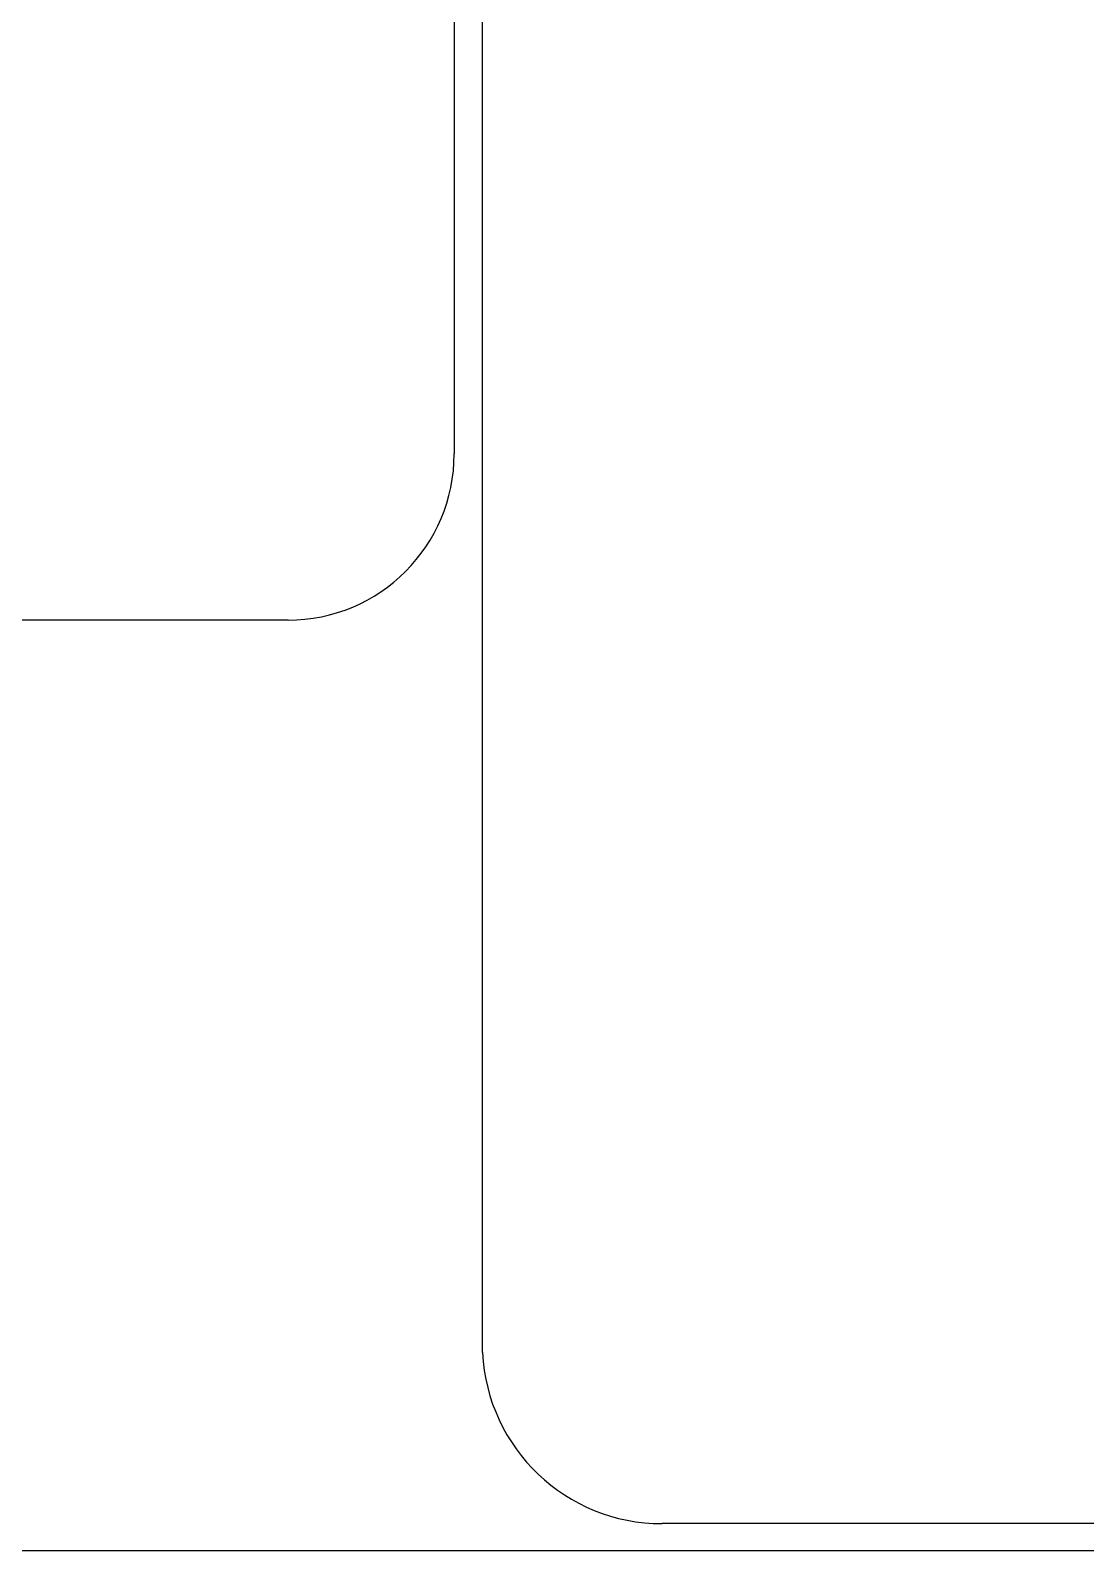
# Model space of a CAD drawing. Header units: millimetres. Extents: x -265 to 612, y -305 to 248.
# Drawn here: x 300.81 to 324.31, y -191.83 to -158.01 of the extents above; entities that cross this region are included whole.
import ezdxf

# ---------------------------------------------------------------- set-up
doc = ezdxf.new("R2010")
doc.units = ezdxf.units.MM
doc.header["$MEASUREMENT"] = 0
doc.layers.add('图层0000', color=7, linetype='Continuous', lineweight=25)

msp = doc.modelspace()

# ---------------------------------------------------------------- linework, layer by layer
at = {"layer": '图层0000', "color": 7, "linetype": 'Continuous', "lineweight": 25}
for p, q in [((310.249, -135.23), (310.249, -167.43)), ((310.879, -187.23), (310.879, -135.23)), ((306.549, -171.13), (248.849, -171.13)), ((310.881, -187.427), (310.879, -187.23)), ((348.779, -191.23), (314.879, -191.23)), ((248.849, -191.83), (348.779, -191.83))]:
    msp.add_line(p, q, dxfattribs=at)
for centre, radius, start, end in [((306.549, -167.43), 3.7, 270, 0), ((314.874, -187.232), 3.998, 182.7875, 270.0613)]:
    msp.add_arc(centre, radius, start, end, dxfattribs=at)

doc.saveas('drawing.dxf')
